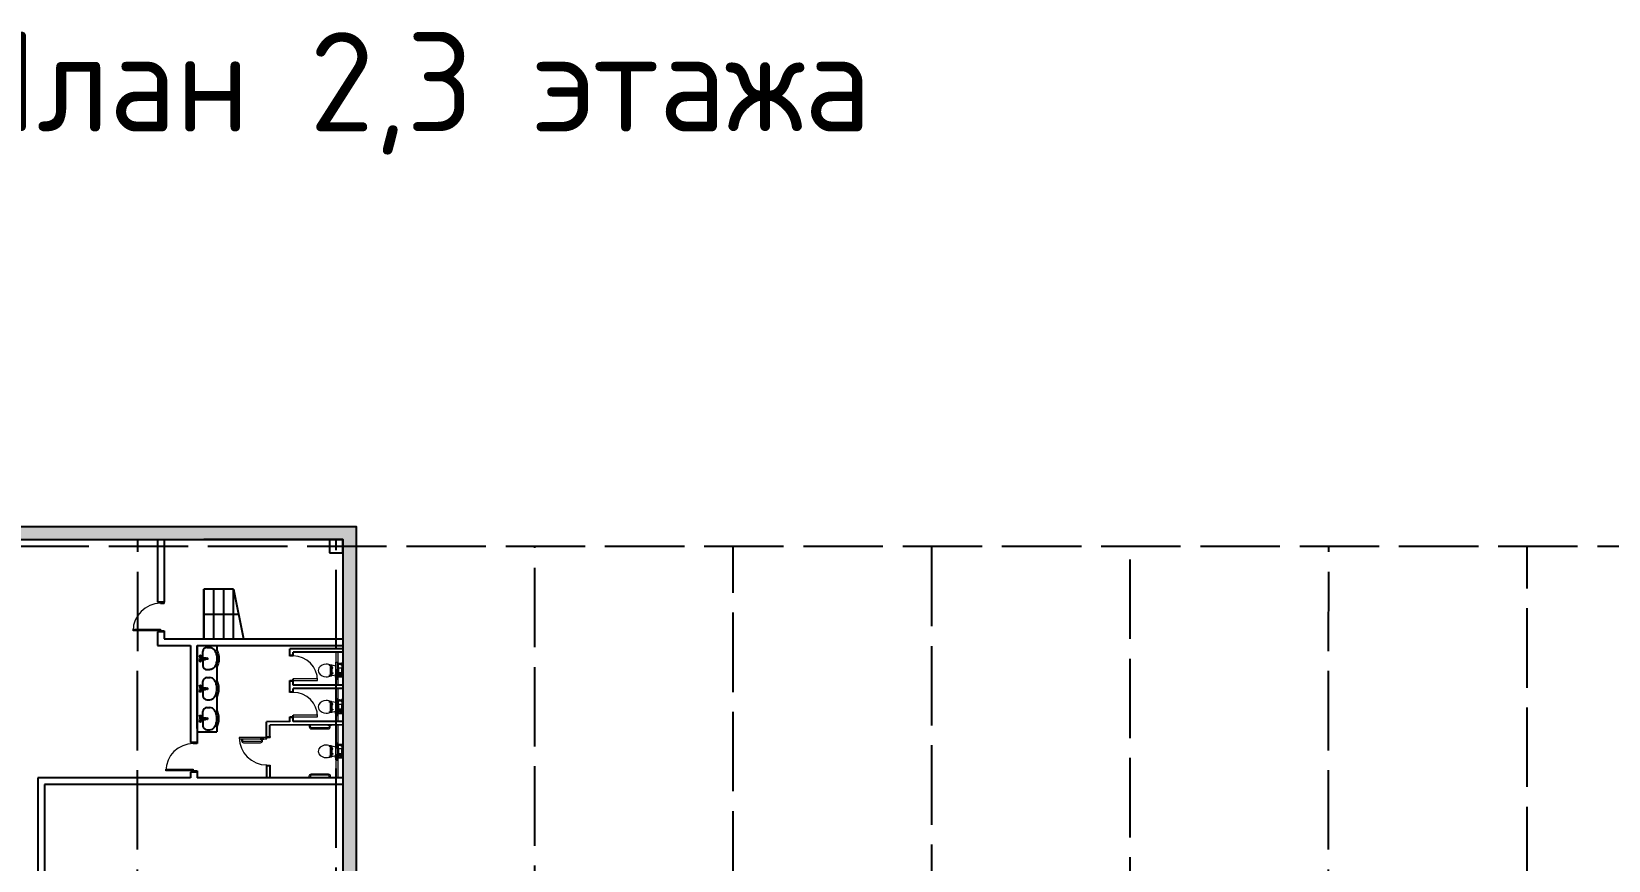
# Model space of a CAD drawing. Header units: millimetres. Extents: x -1544140 to 7445918, y -1294905 to 2019878.
# Drawn here: x 281142 to 328807, y 253640 to 278693 of the extents above; entities that cross this region are included whole.
import ezdxf

# ---------------------------------------------------------------- set-up
doc = ezdxf.new("R2010")
doc.units = ezdxf.units.MM
doc.header["$MEASUREMENT"] = 0
doc.linetypes.add('ACAD_ISO02W100', pattern=[15, 12, -3])
doc.layers.add('JA_Building Outline', color=7, linetype='Continuous', lineweight=5)
doc.layers.add('SANTEH', color=7, linetype='Continuous')
doc.styles.add('gost', font='GOST Common.ttf')

msp = doc.modelspace()

# ---------------------------------------------------------------- hatches: boundary and pattern name
at = {"true_color": 0x636466}
h = msp.add_hatch(color=251, dxfattribs=at)
h.dxf.hatch_style = 1
h.paths.add_polyline_path([(269150.8, 239137.8), (268750.8, 239137.8), (268750.8, 227137.8), (269150.8, 227137.8)])
h.paths.add_polyline_path([(269150.8, 227137.8), (268750.8, 227137.8), (268750.8, 205537.8), (269350.8, 205537.8), (269350.8, 205937.8), (269150.8, 205937.8)])
h.paths.add_polyline_path([(269150.8, 251137.8), (268750.8, 251137.8), (268750.8, 239137.8), (269150.8, 239137.8)])
h.paths.add_polyline_path([(269150.8, 263137.8), (268750.8, 263137.8), (268750.8, 251137.8), (269150.8, 251137.8)])
h.paths.add_polyline_path([(290950.8, 263737.8), (268750.8, 263737.8), (268750.8, 263137.8), (269150.8, 263137.8), (269150.8, 263337.8), (290550.8, 263337.8), (290550.8, 263137.8), (290950.8, 263137.8)])
h.paths.add_polyline_path([(290950.8, 263137.8), (290550.8, 263137.8), (290550.8, 251137.8), (290950.8, 251137.8)])
h.paths.add_polyline_path([(290950.8, 251137.8), (290550.8, 251137.8), (290550.8, 227337.8), (296350.8, 227337.8), (296350.8, 227737.8), (290950.8, 227737.8)])
h.paths.add_polyline_path([(302350.8, 227737.8), (296350.8, 227737.8), (296350.8, 227337.8), (302350.8, 227337.8)])
h.paths.add_polyline_path([(308350.8, 227737.8), (302350.8, 227737.8), (302350.8, 227337.8), (308350.8, 227337.8)])
h.paths.add_polyline_path([(314350.8, 227737.8), (308350.8, 227737.8), (308350.8, 227337.8), (314350.8, 227337.8)])
h.paths.add_polyline_path([(338350.8, 205937.8), (332350.8, 205937.8), (332350.8, 205537.8), (338350.8, 205537.8)])
h.paths.add_polyline_path([(332350.8, 205937.8), (269150.8, 205937.8), (269150.8, 206137.8), (268750.8, 206137.8), (268750.8, 205537.8), (332350.8, 205537.8)])
h.paths.add_polyline_path([(269350.8, 205937.8), (269150.8, 205937.8), (269150.8, 206137.8), (268750.8, 206137.8), (268750.8, 205537.8), (269350.8, 205537.8)], flags=16)
h.paths.add_polyline_path([(290150.8, 194137.8), (289750.8, 194137.8), (289750.8, 188137.8), (290150.8, 188137.8)], flags=17)
h.paths.add_polyline_path([(296350.8, 194737.8), (290350.8, 194737.8), (290350.8, 194337.8), (296350.8, 194337.8)], flags=17)
h.paths.add_polyline_path([(290350.8, 194737.8), (289750.8, 194737.8), (289750.8, 194137.8), (290150.8, 194137.8), (290150.8, 194337.8), (290350.8, 194337.8)], flags=16)
h.paths.add_polyline_path([(302350.8, 194737.8), (296350.8, 194737.8), (296350.8, 194337.8), (302350.8, 194337.8)])
h.paths.add_polyline_path([(308350.8, 194737.8), (302350.8, 194737.8), (302350.8, 194337.8), (308350.8, 194337.8)])
h.paths.add_polyline_path([(314350.8, 194737.8), (308350.8, 194737.8), (308350.8, 194337.8), (314350.8, 194337.8)])
h.paths.add_polyline_path([(320350.8, 194737.8), (314350.8, 194737.8), (314350.8, 194337.8), (320350.8, 194337.8)])
h.paths.add_polyline_path([(320950.8, 194137.8), (320550.8, 194137.8), (320550.8, 188137.8), (320950.8, 188137.8)])
h.paths.add_polyline_path([(320950.8, 194737.8), (320350.8, 194737.8), (320350.8, 194337.8), (320550.8, 194337.8), (320550.8, 194137.8), (320950.8, 194137.8)])
h.paths.add_polyline_path([(320950.8, 188137.8), (320550.8, 188137.8), (320550.8, 182137.8), (320950.8, 182137.8)])
h.paths.add_polyline_path([(320950.8, 182137.8), (320550.8, 182137.8), (320550.8, 172937.8), (320350.8, 172937.8), (320350.8, 172537.8), (320950.8, 172537.8)])
h.paths.add_polyline_path([(320350.8, 172937.8), (314350.8, 172937.8), (314350.8, 172537.8), (320350.8, 172537.8)])
h.paths.add_polyline_path([(314350.8, 172937.8), (308350.8, 172937.8), (308350.8, 172537.8), (314350.8, 172537.8)])
h.paths.add_polyline_path([(308350.8, 172937.8), (308150.8, 172937.8), (308150.8, 173137.8), (307750.8, 173137.8), (307750.8, 172537.8), (308350.8, 172537.8)])
h.paths.add_polyline_path([(308150.8, 179137.8), (307750.8, 179137.8), (307750.8, 173137.8), (308150.8, 173137.8)])
h.paths.add_polyline_path([(308150.8, 181937.8), (302350.8, 181937.8), (302350.8, 181537.8), (307750.8, 181537.8), (307750.8, 179137.8), (308150.8, 179137.8)])
h.paths.add_polyline_path([(302350.8, 181937.8), (296350.8, 181937.8), (296350.8, 181537.8), (302350.8, 181537.8)])
h.paths.add_polyline_path([(296350.8, 181937.8), (290150.8, 181937.8), (290150.8, 182137.8), (289750.8, 182137.8), (289750.8, 181537.8), (296350.8, 181537.8)])
h.paths.add_polyline_path([(290150.8, 194337.8), (296350.8, 194337.8), (296350.8, 194737.8), (289750.8, 194737.8), (289750.8, 182137.8), (290150.8, 182137.8)])
h.paths.add_polyline_path([(338950.8, 205937.8), (338350.8, 205937.8), (338350.8, 205537.8), (338950.8, 205537.8)])
h.paths.add_polyline_path([(338350.8, 227337.8), (338350.8, 227737.8), (314350.8, 227737.8), (314350.8, 227337.8)])

# ---------------------------------------------------------------- linework, layer by layer
at = {"color": 9, "linetype": 'ACAD_ISO02W100', "ltscale": 200, "true_color": 0xc4c4c5}
for p, q in [((253474.8, 263137.8), (375575.3, 263137.8)), ((284321.3, 154967.2), (284350.8, 263337.8)), ((290350.8, 155023), (290350.8, 263337.8)), ((296350.8, 155085.3), (296350.8, 263137.8)), ((302350.8, 189731.3), (302350.8, 263137.8)), ((308350.8, 185721.7), (308350.8, 263137.8)), ((314350.8, 188337.8), (314350.8, 263137.8)), ((320299.2, 154967.2), (320350.8, 263137.8)), ((326309.8, 156861.8), (326350.8, 263137.8))]:
    msp.add_line(p, q, dxfattribs=at)
for p, q in [((284950.8, 263337.8), (284951.5, 261447.4)), ((285150.8, 263337.8), (285150.8, 261447.2)), ((290550.8, 263337.8), (286350.8, 263337.8)), ((286350.8, 260337.8), (286350.8, 261837.8)), ((286350.8, 261837.8), (286350.8, 260337.8)), ((287250.8, 261837.8), (286350.8, 261837.8)), ((286650.8, 260337.8), (286650.8, 261837.8)), ((286950.8, 260337.8), (286950.8, 261837.8)), ((287250.8, 260337.8), (287250.8, 261837.8)), ((287250.8, 261837.8), (287550.8, 260337.8)), ((286350.8, 261087.8), (287400.8, 261087.8)), ((284950.8, 260547.2), (284950.8, 260137.8)), ((285150.8, 260583.2), (285150.8, 260337.8)), ((285150.8, 260337.8), (286166.8, 260337.8)), ((286166.8, 260337.8), (290550.8, 260337.8)), ((284950.8, 260137.8), (285944.3, 260137.8)), ((285944.3, 260137.8), (285944.3, 257209.6)), ((286144.3, 260137.8), (286144.3, 257173.6)), ((286166.8, 260137.8), (290550.8, 260137.8)), ((281332.9, 256137.8), (281332.9, 217926.5)), ((285944.3, 256137.8), (281332.9, 256137.8)), ((285944.3, 256309.3), (285944.3, 256137.8)), ((290550.8, 256137.8), (286144.3, 256137.8)), ((290550.8, 256137.8), (286144.3, 256137.8)), ((281532.9, 255937.8), (281532.9, 218126.5)), ((290550.8, 255937.8), (281532.9, 255937.8))]:
    msp.add_line(p, q)
at = {"color": 7}
for p, q in [((285150.8, 261447.5), (284951.5, 261447.4)), ((285150.8, 261411.5), (285150.8, 261447.2)), ((285150.8, 260547.2), (284950.8, 260547.2)), ((285150.8, 260547.2), (285150.8, 260583.2)), ((286144.3, 257209.6), (285944.3, 257209.6)), ((286144.3, 257173.6), (286144.3, 257209.3)), ((286144.3, 256309.3), (285944.3, 256309.3)), ((286144.3, 256309.3), (286144.3, 256345.3)), ((286144.3, 256345.3), (286144.3, 256137.8))]:
    msp.add_line(p, q, dxfattribs=at)
at = {"color": 152, "true_color": 0x2776bb}
for p, q in [((290547.9, 260037.8), (288947.8, 260033.9)), ((288948.3, 259819.4), (288947.8, 260033.9)), ((290550.5, 259937.9), (289048, 259934.1)), ((289048.3, 259819.4), (289048, 259934.1)), ((290550.8, 260137.8), (290550.8, 256137.8)), ((288948.3, 258719.4), (288947.8, 258933.9)), ((288950.5, 258935.1), (288950.2, 259083.4)), ((290550.5, 258837.9), (289048, 258834.1)), ((289048.3, 258719.4), (289048, 258834.1)), ((289050.4, 258935.3), (289050.1, 259127.1)), ((290550.6, 258937.8), (289050.4, 258935.4)), ((288950.5, 257835.1), (288950.2, 257983.4)), ((289050.4, 257835.3), (289050, 258027.1)), ((286144.3, 257530), (286744.3, 257530)), ((288950.5, 257835.2), (288247.9, 257834.1)), ((288248.7, 257316), (288247.9, 257833.9)), ((290550.8, 257737.8), (288348, 257734)), ((288348.7, 257359.7), (288348, 257734)), ((290550.6, 257837.8), (289050.4, 257835.4)), ((290550.8, 257140.8), (290550.8, 256734.8)), ((288250.6, 256137.8), (288250, 256527.1)), ((288350.8, 256137.8), (288350.1, 256523.7)), ((290550.8, 256137.8), (288250.8, 256137.8)), ((290550.8, 256137.8), (288350.8, 256137.8))]:
    msp.add_line(p, q, dxfattribs=at)
for points in [[(268750.8, 263737.8), (290950.8, 263737.8), (290950.8, 227737.8), (343350.8, 227737.8), (343350.8, 205537.8), (268750.8, 205537.8)], [(290150.8, 262937.8), (290550.8, 262937.8), (290550.8, 263337.8), (290150.8, 263337.8)]]:
    msp.add_lwpolyline(points, close=True)
msp.add_lwpolyline([(269150.8, 263337.8), (290550.8, 263337.8), (290550.8, 227337.8), (342950.8, 227337.8), (342950.8, 205937.8), (269150.8, 205937.8), (269150.8, 263337.8)])
at = {"layer": 'JA_Building Outline', "color": 7, "lineweight": 0}
for p, q in [((285150.8, 261447.5), (285038.2, 261447.5)), ((285038.2, 261447.5), (285038.2, 261411.5)), ((285038.2, 261411.5), (285150.8, 261411.5)), ((285150.8, 261411.5), (285150.8, 261447.5)), ((285150.8, 260583.2), (285038.2, 260583.2)), ((285038.2, 260583.2), (285038.2, 260547.2)), ((285038.2, 260547.2), (285150.8, 260547.2)), ((285150.8, 260547.2), (285150.8, 260583.2)), ((286144.3, 257209.6), (286031.8, 257209.6)), ((286031.8, 257209.6), (286031.8, 257173.6)), ((286031.8, 257173.6), (286144.3, 257173.6)), ((286144.3, 257173.6), (286144.3, 257209.6)), ((286144.3, 256345.3), (286031.8, 256345.3)), ((286031.8, 256345.3), (286031.8, 256309.3)), ((286031.8, 256309.3), (286144.3, 256309.3)), ((286144.3, 256309.3), (286144.3, 256345.3))]:
    msp.add_line(p, q, dxfattribs=at)
at = {"layer": 'JA_Building Outline', "color": 7, "lineweight": 5}
for p, q in [((285038.2, 261411.5), (285150.8, 261411.5)), ((285038.2, 260583.2), (285150.8, 260583.2)), ((286031.8, 257173.6), (286144.3, 257173.6)), ((286031.8, 256345.3), (286144.3, 256345.3))]:
    msp.add_line(p, q, dxfattribs=at)
at = {"layer": 'JA_Building Outline', "color": 152, "lineweight": 0, "true_color": 0x2776bb}
for p, q in [((288950.2, 259819.4), (288950.2, 259851.4)), ((288950.2, 259851.4), (289050.2, 259851.4)), ((289050.2, 259819.4), (288950.2, 259819.4)), ((289050.2, 259851.4), (289050.2, 259819.4)), ((288950.2, 259051.4), (288950.2, 259083.4)), ((288950.2, 259083.4), (289050.2, 259083.4)), ((289050.2, 259051.4), (288950.2, 259051.4)), ((289050.2, 259083.4), (289050.2, 259051.4)), ((288950.2, 258719.4), (288950.2, 258751.4)), ((288950.2, 258751.4), (289050.2, 258751.4)), ((289050.2, 258719.4), (288950.2, 258719.4)), ((289050.2, 258751.4), (289050.2, 258719.4)), ((288950.2, 257951.4), (288950.2, 257983.4)), ((288950.2, 257983.4), (289050.2, 257983.4)), ((289050.2, 257951.4), (288950.2, 257951.4)), ((289050.2, 257983.4), (289050.2, 257951.4)), ((288250.2, 257359.7), (288250.2, 257391.7)), ((288250.2, 257391.7), (288350.2, 257391.7)), ((288350.2, 257391.7), (288350.2, 257359.7)), ((288350.2, 257359.7), (288250.2, 257359.7)), ((288250.2, 256491.7), (288250.2, 256523.7)), ((288250.2, 256523.7), (288350.2, 256523.7)), ((288350.2, 256491.7), (288250.2, 256491.7)), ((288350.2, 256523.7), (288350.2, 256491.7))]:
    msp.add_line(p, q, dxfattribs=at)
at = {"layer": 'JA_Building Outline', "color": 152, "lineweight": 5, "true_color": 0x2776bb}
for p, q in [((289050.2, 259819.4), (288950.2, 259819.4)), ((289050.2, 259083.4), (288950.2, 259083.4)), ((289050.2, 258719.4), (288950.2, 258719.4)), ((289050.2, 257983.4), (288950.2, 257983.4)), ((288250.2, 257359.7), (288350.2, 257359.7)), ((288250.2, 256523.7), (288350.2, 256523.7))]:
    msp.add_line(p, q, dxfattribs=at)
at = {"layer": 'JA_Building Outline', "color": 152, "lineweight": 20, "true_color": 0x2776bb}
for p, q in [((290340, 259937.4), (290340.5, 258937.6, 0)), ((290400, 259937.5), (290400.5, 258937.6)), ((290123.1, 259539.1, 0), (290156, 259531.8, 0)), ((290201, 259547.4, 0), (290127.8, 259563.6, 0)), ((290200.6, 259527.4, 0), (290200.6, 259237.8, 0)), ((290210.6, 259469.6, 0), (290210.6, 259295.6, 0)), ((290214.6, 259470.6, 0), (290214.6, 259454.6, 0)), ((290220.6, 259470.6, 0), (290214.6, 259470.6, 0)), ((290214.6, 259454.6, 0), (290220.6, 259454.6, 0)), ((290214.6, 259310.6, 0), (290220.6, 259310.6, 0)), ((290214.6, 259294.6, 0), (290214.6, 259310.6, 0)), ((290340.5, 259510.5, 0), (290215.4, 259538.2, 0)), ((290220.6, 259523, 0), (290220.6, 259479.6, 0)), ((290220.6, 259479.6, 0), (290220.6, 259285.6, 0)), ((290245.6, 259472.6, 0), (290220.6, 259477.1, 0)), ((290220.6, 259448.2, 0), (290245.6, 259452.6, 0)), ((290220.6, 259317.1, 0), (290245.6, 259312.6, 0)), ((290245.6, 259452.6, 0), (290245.6, 259472.6, 0)), ((290245.6, 259312.6, 0), (290245.6, 259292.6, 0)), ((290340.5, 259629.4, 0), (290345.4, 259635.3, 0)), ((290340.5, 259128, 0), (290340.5, 259629.4, 0)), ((290340.5, 259533, 0), (290340.5, 259232.3, 0)), ((290340.5, 259510.5, 0), (290340.5, 259254.8, 0)), ((290345.4, 259635.3, 0), (290349.3, 259638, 0)), ((290349.3, 259638, 0), (290352.3, 259638.5, 0)), ((290352.3, 259638.5, 0), (290354.7, 259637.6, 0)), ((290354.7, 259637.6, 0), (290356.7, 259636.2, 0)), ((290356.7, 259636.2, 0), (290358.4, 259635.2, 0)), ((290358.4, 259635.2, 0), (290360, 259635.2, 0)), ((290360, 259635.2, 0), (290361.5, 259635.7, 0)), ((290361.5, 259635.7, 0), (290395.2, 259636.1)), ((290395.2, 259636.1), (290396.8, 259635.8)), ((290396.8, 259635.8), (290398.6, 259633.9)), ((290398.6, 259633.9), (290400.5, 259629.9)), ((290400.5, 259116.9), (290400.5, 259629.9)), ((290442.1, 259588.8), (290448.6, 259588.8)), ((290444.1, 259593.8), (290446.1, 259593.8)), ((290444.6, 259601.3), (290446.1, 259601.3)), ((290450.6, 259601.8), (290446.6, 259601.8)), ((290450.6, 259596.8), (290446.6, 259596.8)), ((290455.1, 259588.8), (290448.6, 259588.8)), ((290452.6, 259601.3), (290451.1, 259601.3)), ((290453.1, 259593.8), (290451.1, 259593.8)), ((290507, 259588.8), (290513.5, 259588.8)), ((290509, 259593.8), (290511, 259593.8)), ((290509.5, 259601.3), (290511, 259601.3)), ((290515.5, 259601.8), (290511.5, 259601.8)), ((290515.5, 259596.8), (290511.5, 259596.8)), ((290520, 259588.8), (290513.5, 259588.8)), ((290517.5, 259601.3), (290516, 259601.3)), ((290518, 259593.8), (290516, 259593.8)), ((290156, 259233.5, 0), (290123.1, 259226.2, 0)), ((290127.8, 259201.7, 0), (290201, 259217.9, 0)), ((290220.6, 259294.6, 0), (290214.6, 259294.6, 0)), ((290215.4, 259227.1, 0), (290340.5, 259254.8, 0)), ((290245.6, 259292.6, 0), (290220.6, 259288.2, 0)), ((290220.6, 259285.6, 0), (290220.6, 259242.3, 0)), ((290327.6, 259182.8, 0), (290327.6, 259241.8, 0)), ((290330.6, 259244.8, 0), (290337.5, 259244.8, 0)), ((290330.6, 259179.8, 0), (290337.5, 259179.8, 0)), ((290337.5, 259170.3, 0), (290337.5, 259254.3, 0)), ((290340, 258837.4), (290340.5, 257837.7, 0)), ((290340.5, 259128, 0), (290345.8, 259123.1, 0)), ((290345.8, 259123.1, 0), (290350.8, 259120.9, 0)), ((290350.8, 259120.9, 0), (290355.5, 259120.4, 0)), ((290355.5, 259120.4, 0), (290360, 259120.3, 0)), ((290360, 259120.3, 0), (290382.6, 259119.5)), ((290382.6, 259119.5), (290400.5, 259116.9)), ((290400, 258837.5), (290400.5, 257837.7)), ((290123.1, 258439.1, 0), (290155.9, 258431.8, 0)), ((290200.9, 258447.4, 0), (290127.8, 258463.6, 0)), ((290200.5, 258427.5, 0), (290200.5, 258137.9, 0)), ((290210.5, 258369.7, 0), (290210.5, 258195.7, 0)), ((290214.5, 258370.7, 0), (290214.5, 258354.7, 0)), ((290220.5, 258370.7, 0), (290214.5, 258370.7, 0)), ((290214.5, 258354.7, 0), (290220.5, 258354.7, 0)), ((290340.5, 258410.5, 0), (290215.4, 258438.2, 0)), ((290220.5, 258423, 0), (290220.5, 258379.7, 0)), ((290220.5, 258379.7, 0), (290220.5, 258185.7, 0)), ((290245.5, 258372.7, 0), (290220.5, 258377.1, 0)), ((290220.5, 258348.2, 0), (290245.5, 258352.7, 0)), ((290245.5, 258352.7, 0), (290245.5, 258372.7, 0)), ((290340.5, 258529.4, 0), (290345.4, 258535.3, 0)), ((290340.5, 258028, 0), (290340.5, 258529.4, 0)), ((290340.5, 258433, 0), (290340.5, 258132.4, 0)), ((290340.5, 258410.5, 0), (290340.5, 258154.8, 0)), ((290345.4, 258535.3, 0), (290349.3, 258538, 0)), ((290349.3, 258538, 0), (290352.3, 258538.5, 0)), ((290352.3, 258538.5, 0), (290354.7, 258537.6, 0)), ((290354.7, 258537.6, 0), (290356.6, 258536.2, 0)), ((290356.6, 258536.2, 0), (290358.3, 258535.2, 0)), ((290358.3, 258535.2, 0), (290359.9, 258535.2, 0)), ((290359.9, 258535.2, 0), (290361.5, 258535.7, 0)), ((290361.5, 258535.7, 0), (290395.1, 258536.1)), ((290395.1, 258536.1), (290396.8, 258535.8)), ((290396.8, 258535.8), (290398.6, 258533.9)), ((290398.6, 258533.9), (290400.5, 258529.9)), ((290400.5, 258016.9), (290400.5, 258529.9)), ((290442.1, 258488.8), (290448.6, 258488.8)), ((290444.1, 258493.8), (290446.1, 258493.8)), ((290444.6, 258501.3), (290446.1, 258501.3)), ((290450.6, 258501.8), (290446.6, 258501.8)), ((290450.6, 258496.8), (290446.6, 258496.8)), ((290455.1, 258488.8), (290448.6, 258488.8)), ((290452.6, 258501.3), (290451.1, 258501.3)), ((290453.1, 258493.8), (290451.1, 258493.8)), ((290507, 258488.8), (290513.5, 258488.8)), ((290509, 258493.8), (290511, 258493.8)), ((290509.5, 258501.3), (290511, 258501.3)), ((290515.5, 258501.8), (290511.5, 258501.8)), ((290515.5, 258496.8), (290511.5, 258496.8)), ((290520, 258488.8), (290513.5, 258488.8)), ((290517.5, 258501.3), (290516, 258501.3)), ((290518, 258493.8), (290516, 258493.8)), ((290155.9, 258133.5, 0), (290123.1, 258126.2, 0)), ((290127.8, 258101.7, 0), (290200.9, 258117.9, 0)), ((290214.5, 258210.7, 0), (290220.5, 258210.7, 0)), ((290214.5, 258194.7, 0), (290214.5, 258210.7, 0)), ((290220.5, 258194.7, 0), (290214.5, 258194.7, 0)), ((290215.4, 258127.1, 0), (290340.5, 258154.8, 0)), ((290220.5, 258217.1, 0), (290245.5, 258212.7, 0)), ((290245.5, 258192.7, 0), (290220.5, 258188.2, 0)), ((290220.5, 258185.7, 0), (290220.5, 258142.3, 0)), ((290245.5, 258212.7, 0), (290245.5, 258192.7, 0)), ((290327.5, 258082.8, 0), (290327.5, 258141.8, 0)), ((290330.5, 258144.8, 0), (290337.5, 258144.8, 0)), ((290330.5, 258079.8, 0), (290337.5, 258079.8, 0)), ((290337.5, 258070.3, 0), (290337.5, 258154.3, 0)), ((290340.5, 258028, 0), (290345.8, 258023.1, 0)), ((290345.8, 258023.1, 0), (290350.8, 258021, 0)), ((290350.8, 258021, 0), (290355.5, 258020.4, 0)), ((290355.5, 258020.4, 0), (290360, 258020.3, 0)), ((290360, 258020.3, 0), (290382.6, 258019.5)), ((290382.6, 258019.5), (290400.5, 258016.9)), ((290337.8, 257737.3), (290337.8, 256137.8)), ((290400.3, 257737.4), (290400.8, 256137.8)), ((290123.3, 257094.6, 0), (290156.2, 257087.3, 0)), ((290201.2, 257102.9, 0), (290128, 257119.1, 0)), ((290200.8, 257082.9, 0), (290200.8, 256793.3, 0)), ((290210.8, 257025.1, 0), (290210.8, 256851.1, 0)), ((290214.8, 257026.1, 0), (290214.8, 257010.1, 0)), ((290220.8, 257026.1, 0), (290214.8, 257026.1, 0)), ((290214.8, 257010.1, 0), (290220.8, 257010.1, 0)), ((290340.8, 257065.9, 0), (290215.6, 257093.7, 0)), ((290220.8, 257078.5, 0), (290220.8, 257035.1, 0)), ((290220.8, 257035.1, 0), (290220.8, 256841.1, 0)), ((290245.8, 257028.1, 0), (290220.8, 257032.5, 0)), ((290220.8, 257003.7, 0), (290245.8, 257008.1, 0)), ((290245.8, 257008.1, 0), (290245.8, 257028.1, 0)), ((290340.8, 257184.8, 0), (290345.6, 257190.8, 0)), ((290340.8, 256683.4, 0), (290340.8, 257184.8, 0)), ((290340.8, 257088.4, 0), (290340.8, 256787.8, 0)), ((290340.8, 257065.9, 0), (290340.8, 256810.3, 0)), ((290345.6, 257190.8, 0), (290349.5, 257193.5, 0)), ((290349.5, 257193.5, 0), (290352.5, 257194, 0)), ((290352.5, 257194, 0), (290354.9, 257193.1, 0)), ((290354.9, 257193.1, 0), (290356.9, 257191.7, 0)), ((290356.9, 257191.7, 0), (290358.6, 257190.6, 0)), ((290358.6, 257190.6, 0), (290360.2, 257190.6, 0)), ((290360.2, 257190.6, 0), (290361.8, 257191.2, 0)), ((290361.8, 257191.2, 0), (290395.4, 257191.6)), ((290395.4, 257191.6), (290397, 257191.2)), ((290397, 257191.2), (290398.8, 257189.4)), ((290398.8, 257189.4), (290400.8, 257185.3)), ((290400.8, 256672.4), (290400.8, 257185.3)), ((290442.3, 257144.3), (290448.8, 257144.3)), ((290444.3, 257149.3), (290446.3, 257149.3)), ((290444.8, 257156.8), (290446.3, 257156.8)), ((290450.8, 257157.3), (290446.8, 257157.3)), ((290450.8, 257152.3), (290446.8, 257152.3)), ((290455.3, 257144.3), (290448.8, 257144.3)), ((290452.8, 257156.8), (290451.3, 257156.8)), ((290453.3, 257149.3), (290451.3, 257149.3)), ((290507.3, 257144.3), (290513.8, 257144.3)), ((290509.3, 257149.3), (290511.3, 257149.3)), ((290520.3, 257144.3), (290513.8, 257144.3)), ((290518.3, 257149.3), (290516.3, 257149.3)), ((290156.2, 256789, 0), (290123.3, 256781.7, 0)), ((290128, 256757.1, 0), (290201.2, 256773.4, 0)), ((290214.8, 256866.1, 0), (290220.8, 256866.1, 0)), ((290214.8, 256850.1, 0), (290214.8, 256866.1, 0)), ((290220.8, 256850.1, 0), (290214.8, 256850.1, 0)), ((290215.6, 256782.6, 0), (290340.8, 256810.3, 0)), ((290220.8, 256872.5, 0), (290245.8, 256868.1, 0)), ((290245.8, 256848.1, 0), (290220.8, 256843.7, 0)), ((290220.8, 256841.1, 0), (290220.8, 256797.8, 0)), ((290245.8, 256868.1, 0), (290245.8, 256848.1, 0)), ((290327.8, 256738.3, 0), (290327.8, 256797.3, 0)), ((290330.8, 256800.3, 0), (290337.8, 256800.3, 0)), ((290330.8, 256735.3, 0), (290337.8, 256735.3, 0)), ((290337.8, 256725.8, 0), (290337.8, 256809.8, 0)), ((290340.8, 256683.4, 0), (290346, 256678.6, 0)), ((290346, 256678.6, 0), (290351, 256676.4, 0)), ((290351, 256676.4, 0), (290355.7, 256675.9, 0)), ((290355.7, 256675.9, 0), (290360.2, 256675.8, 0)), ((290360.2, 256675.8, 0), (290382.8, 256675)), ((290382.8, 256675), (290400.8, 256672.4))]:
    msp.add_line(p, q, dxfattribs=at)
at = {"layer": 'JA_Building Outline', "color": 152, "linetype": 'Continuous', "lineweight": 20, "true_color": 0x2776bb}
for p, q in [((290400.5, 259422.8), (290400.5, 259585.3)), ((290400.5, 259422.8), (290400.5, 259179.3)), ((290547.5, 259588.3), (290403.5, 259588.3)), ((290423.2, 259518.8), (290423.2, 259565.6)), ((290423.2, 259341.8), (290423.2, 259518.8)), ((290423.2, 259322.8), (290423.2, 259341.8)), ((290423.2, 259269.8), (290423.2, 259322.8)), ((290426.2, 259568.6), (290524.9, 259568.6)), ((290431.2, 259323), (290431.2, 259461.7)), ((290434.2, 259464.7), (290516.9, 259464.7)), ((290434.2, 259320), (290516.9, 259320)), ((290495.5, 259296.8), (290455.5, 259296.8)), ((290519.9, 259323), (290519.9, 259461.7)), ((290527.9, 259518.8), (290527.9, 259565.6)), ((290527.9, 259441.8), (290527.9, 259518.8)), ((290527.9, 259422.8), (290527.9, 259441.8)), ((290527.9, 259269.8), (290527.9, 259422.8)), ((290550.5, 259585.3), (290550.5, 259341.8)), ((290550.5, 259341.8), (290550.5, 259179.3)), ((290350.5, 259274.4, 0), (290340.5, 259274.8, 0)), ((290350.5, 259150.1, 0), (290340.5, 259149.8, 0)), ((290350.5, 259212.3, 0), (290350.5, 259274.4, 0)), ((290350.5, 259240.8, 0), (290353, 259240.8, 0)), ((290350.5, 259150.1, 0), (290350.5, 259212.3, 0)), ((290350.5, 259183.8, 0), (290353, 259183.8, 0)), ((290355, 259238.8, 0), (290355, 259225.3, 0)), ((290355, 259212.3, 0), (290355, 259227.2, 0)), ((290355, 259212.3, 0), (290355, 259197.3, 0)), ((290355, 259185.8, 0), (290355, 259199.3, 0)), ((290380.2, 259234.7, 0), (290355.5, 259234.7, 0)), ((290355.5, 259234.7, 0), (290355.5, 259212.3, 0)), ((290355.5, 259212.3, 0), (290355.5, 259189.9, 0)), ((290380.2, 259189.9, 0), (290355.5, 259189.9, 0)), ((290380.2, 259234.7, 0), (290380.2, 259212.3, 0)), ((290381.2, 259214.6, 0), (290380.2, 259214.6, 0)), ((290380.2, 259189.9, 0), (290380.2, 259212.3, 0)), ((290381.2, 259209.9, 0), (290380.2, 259209.9, 0)), ((290382.1, 259214.2, 0), (290381.2, 259214.6, 0)), ((290382.1, 259210.3, 0), (290381.2, 259209.9, 0)), ((290386.6, 259214.2, 0), (290382.1, 259214.2, 0)), ((290382.1, 259214.2, 0), (290382.1, 259214.2, 0)), ((290386.6, 259210.4, 0), (290382.1, 259210.4, 0)), ((290382.1, 259210.4, 0), (290382.1, 259210.3, 0)), ((290388.9, 259213.8, 0), (290386.6, 259214.2, 0)), ((290388.9, 259210.8, 0), (290386.6, 259210.4, 0)), ((290547.5, 259176.3), (290403.5, 259176.3)), ((290423.2, 259199.1), (290423.2, 259269.8)), ((290426.2, 259196.1), (290524.9, 259196.1)), ((290450, 259269.8), (290450, 259291.3)), ((290450, 259229.3), (290450, 259269.8)), ((290495.5, 259223.8), (290455.5, 259223.8)), ((290501.1, 259269.8), (290501.1, 259291.3)), ((290501.1, 259229.3), (290501.1, 259269.8)), ((290527.9, 259199.1), (290527.9, 259269.8)), ((290400.5, 258322.8), (290400.5, 258485.3)), ((290547.5, 258488.3), (290403.5, 258488.3)), ((290423.2, 258418.8), (290423.2, 258465.6)), ((290423.2, 258241.8), (290423.2, 258418.8)), ((290426.2, 258468.6), (290524.9, 258468.6)), ((290431.2, 258223), (290431.2, 258361.7)), ((290434.2, 258364.7), (290516.9, 258364.7)), ((290519.9, 258223), (290519.9, 258361.7)), ((290527.9, 258418.8), (290527.9, 258465.6)), ((290527.9, 258341.8), (290527.9, 258418.8)), ((290550.5, 258485.3), (290550.5, 258241.8)), ((290350.5, 258174.4, 0), (290340.5, 258174.8, 0)), ((290350.5, 258050.1, 0), (290340.5, 258049.8, 0)), ((290350.5, 258112.3, 0), (290350.5, 258174.4, 0)), ((290350.5, 258140.8, 0), (290353, 258140.8, 0)), ((290350.5, 258050.1, 0), (290350.5, 258112.3, 0)), ((290350.5, 258083.8, 0), (290353, 258083.8, 0)), ((290355, 258138.8, 0), (290355, 258125.3, 0)), ((290355, 258112.3, 0), (290355, 258127.2, 0)), ((290355, 258112.3, 0), (290355, 258097.3, 0)), ((290355, 258085.8, 0), (290355, 258099.3, 0)), ((290380.2, 258134.7, 0), (290355.5, 258134.7, 0)), ((290355.5, 258134.7, 0), (290355.5, 258112.3, 0)), ((290355.5, 258112.3, 0), (290355.5, 258089.9, 0)), ((290380.2, 258089.9, 0), (290355.5, 258089.9, 0)), ((290380.2, 258134.7, 0), (290380.2, 258112.3, 0)), ((290381.2, 258114.6, 0), (290380.2, 258114.6, 0)), ((290380.2, 258089.9, 0), (290380.2, 258112.3, 0)), ((290381.2, 258109.9, 0), (290380.2, 258109.9, 0)), ((290382.1, 258114.2, 0), (290381.2, 258114.6, 0)), ((290382.1, 258110.4, 0), (290381.2, 258109.9, 0)), ((290386.6, 258114.2, 0), (290382.1, 258114.2, 0)), ((290382.1, 258114.2, 0), (290382.1, 258114.2, 0)), ((290386.6, 258110.4, 0), (290382.1, 258110.4, 0)), ((290382.1, 258110.4, 0), (290382.1, 258110.4, 0)), ((290388.9, 258113.8, 0), (290386.6, 258114.2, 0)), ((290388.9, 258110.8, 0), (290386.6, 258110.4, 0)), ((290400.5, 258322.8), (290400.5, 258079.3)), ((290547.5, 258076.3), (290403.5, 258076.3)), ((290423.2, 258222.8), (290423.2, 258241.8)), ((290423.2, 258169.8), (290423.2, 258222.8)), ((290423.2, 258099.1), (290423.2, 258169.8)), ((290426.2, 258096.1), (290524.9, 258096.1)), ((290434.2, 258220), (290516.9, 258220)), ((290450, 258169.8), (290450, 258191.3)), ((290450, 258129.3), (290450, 258169.8)), ((290495.5, 258196.8), (290455.5, 258196.8)), ((290495.5, 258123.8), (290455.5, 258123.8)), ((290501, 258169.8), (290501, 258191.3)), ((290501, 258129.3), (290501, 258169.8)), ((290527.9, 258322.8), (290527.9, 258341.8)), ((290527.9, 258169.8), (290527.9, 258322.8)), ((290527.9, 258099.1), (290527.9, 258169.8)), ((290550.5, 258241.8), (290550.5, 258079.3)), ((290400.8, 256978.3), (290400.8, 257140.8)), ((290400.8, 256978.3), (290400.8, 256734.8)), ((290547.8, 257143.8), (290403.8, 257143.8)), ((290423.4, 257074.3), (290423.4, 257121)), ((290423.4, 256897.3), (290423.4, 257074.3)), ((290426.4, 257124), (290525.1, 257124)), ((290431.4, 256878.4), (290431.4, 257017.1)), ((290434.4, 257020.1), (290517.1, 257020.1)), ((290520.1, 256878.4), (290520.1, 257017.1)), ((290528.1, 257074.3), (290528.1, 257121)), ((290528.1, 256997.3), (290528.1, 257074.3)), ((290528.1, 256978.3), (290528.1, 256997.3)), ((290528.1, 256825.3), (290528.1, 256978.3)), ((290550.8, 257140.8), (290550.8, 256897.3)), ((290350.8, 256829.9, 0), (290340.8, 256830.3, 0)), ((290350.8, 256705.6, 0), (290340.8, 256705.3, 0)), ((290350.8, 256767.8, 0), (290350.8, 256829.9, 0)), ((290350.8, 256796.3, 0), (290353.3, 256796.3, 0)), ((290350.8, 256705.6, 0), (290350.8, 256767.8, 0)), ((290350.8, 256739.3, 0), (290353.3, 256739.3, 0)), ((290355.3, 256794.3, 0), (290355.3, 256780.8, 0)), ((290355.3, 256767.8, 0), (290355.3, 256782.7, 0)), ((290355.3, 256767.8, 0), (290355.3, 256752.8, 0)), ((290355.3, 256741.3, 0), (290355.3, 256754.8, 0)), ((290380.4, 256790.2, 0), (290355.8, 256790.2, 0)), ((290355.8, 256790.2, 0), (290355.8, 256767.8, 0)), ((290355.8, 256767.8, 0), (290355.8, 256745.3, 0)), ((290380.4, 256745.3, 0), (290355.8, 256745.3, 0)), ((290380.4, 256790.2, 0), (290380.4, 256767.8, 0)), ((290381.4, 256770.1, 0), (290380.4, 256770.1, 0)), ((290380.4, 256745.3, 0), (290380.4, 256767.8, 0)), ((290381.4, 256765.4, 0), (290380.4, 256765.4, 0)), ((290382.3, 256769.7, 0), (290381.4, 256770.1, 0)), ((290382.3, 256765.8, 0), (290381.4, 256765.4, 0)), ((290382.3, 256769.6, 0), (290382.3, 256769.7, 0)), ((290386.8, 256769.6, 0), (290382.3, 256769.6, 0)), ((290386.8, 256765.9, 0), (290382.3, 256765.9, 0)), ((290382.3, 256765.9, 0), (290382.3, 256765.8, 0)), ((290389.1, 256769.2, 0), (290386.8, 256769.6, 0)), ((290389.1, 256766.3, 0), (290386.8, 256765.9, 0)), ((290547.8, 256731.8), (290403.8, 256731.8)), ((290423.4, 256878.3), (290423.4, 256897.3)), ((290423.4, 256825.3), (290423.4, 256878.3)), ((290423.4, 256754.5), (290423.4, 256825.3)), ((290426.4, 256751.5), (290525.1, 256751.5)), ((290434.4, 256875.4), (290517.1, 256875.4)), ((290450.2, 256825.3), (290450.2, 256846.8)), ((290450.2, 256784.8), (290450.2, 256825.3)), ((290495.8, 256852.3), (290455.8, 256852.3)), ((290495.8, 256779.3), (290455.8, 256779.3)), ((290501.3, 256825.3), (290501.3, 256846.8)), ((290501.3, 256784.8), (290501.3, 256825.3)), ((290528.1, 256754.5), (290528.1, 256825.3)), ((290550.8, 256897.3), (290550.8, 256734.8))]:
    msp.add_line(p, q, dxfattribs=at)
at = {"layer": 'JA_Building Outline', "color": 152, "lineweight": 20, "ltscale": 2, "true_color": 0x2776bb}
for p, q in [((290442.1, 259588.8), (290444.1, 259593.8)), ((290442.1, 259588.8), (290442.1, 259588.3)), ((290444.6, 259601.3), (290444.6, 259593.8)), ((290446.1, 259601.3), (290446.1, 259589.8)), ((290446.1, 259601.3), (290446.1, 259597.3)), ((290451.1, 259601.3), (290451.1, 259589.8)), ((290452.6, 259601.3), (290452.6, 259593.8)), ((290455.1, 259588.8), (290453.1, 259593.8)), ((290455.1, 259588.8), (290455.1, 259588.3)), ((290507, 259588.8), (290509, 259593.8)), ((290507, 259588.8), (290507, 259588.3)), ((290509.5, 259601.3), (290509.5, 259593.8)), ((290511, 259601.3), (290511, 259589.8)), ((290511, 259601.3), (290511, 259597.3)), ((290516, 259601.3), (290516, 259589.8)), ((290517.5, 259601.3), (290517.5, 259593.8)), ((290520, 259588.8), (290518, 259593.8)), ((290520, 259588.8), (290520, 259588.3)), ((290400.5, 259275.3), (290340.5, 259275.3)), ((290400.5, 259149.3), (290340.5, 259149.3)), ((290388.9, 259210.8, 0), (290388.9, 259213.8, 0)), ((290442.1, 258488.8), (290444.1, 258493.8)), ((290442.1, 258488.8), (290442.1, 258488.3)), ((290444.6, 258501.3), (290444.6, 258493.8)), ((290446.1, 258501.3), (290446.1, 258489.8)), ((290446.1, 258501.3), (290446.1, 258497.3)), ((290451.1, 258501.3), (290451.1, 258489.8)), ((290452.6, 258501.3), (290452.6, 258493.8)), ((290455.1, 258488.8), (290453.1, 258493.8)), ((290455.1, 258488.8), (290455.1, 258488.3)), ((290507, 258488.8), (290509, 258493.8)), ((290507, 258488.8), (290507, 258488.3)), ((290509.5, 258501.3), (290509.5, 258493.8)), ((290511, 258501.3), (290511, 258489.8)), ((290511, 258501.3), (290511, 258497.3)), ((290516, 258501.3), (290516, 258489.8)), ((290517.5, 258501.3), (290517.5, 258493.8)), ((290520, 258488.8), (290518, 258493.8)), ((290520, 258488.8), (290520, 258488.3)), ((290400.5, 258175.3), (290340.5, 258175.3)), ((290400.5, 258049.3), (290340.5, 258049.3)), ((290388.9, 258110.8, 0), (290388.9, 258113.8, 0)), ((290442.3, 257144.3), (290444.3, 257149.3)), ((290442.3, 257144.3), (290442.3, 257143.8)), ((290444.8, 257156.8), (290444.8, 257149.3)), ((290446.3, 257156.8), (290446.3, 257145.3)), ((290446.3, 257156.8), (290446.3, 257152.8)), ((290451.3, 257156.8), (290451.3, 257145.3)), ((290452.8, 257156.8), (290452.8, 257149.3)), ((290455.3, 257144.3), (290453.3, 257149.3)), ((290455.3, 257144.3), (290455.3, 257143.8)), ((290507.3, 257144.3), (290509.3, 257149.3)), ((290507.3, 257144.3), (290507.3, 257143.8)), ((290520.3, 257144.3), (290518.3, 257149.3)), ((290520.3, 257144.3), (290520.3, 257143.8)), ((290400.8, 256830.8), (290340.8, 256830.8)), ((290400.8, 256704.8), (290340.8, 256704.8)), ((290389.1, 256766.3, 0), (290389.1, 256769.2, 0))]:
    msp.add_line(p, q, dxfattribs=at)
at = {"layer": 'JA_Building Outline', "color": 7, "lineweight": 5}
for points in [[(285038.2, 260583.2), (284209.9, 260583.2), (284209.9, 260632.4), (285038.2, 260632.4)], [(286031.8, 256345.3), (285203.5, 256345.3), (285203.5, 256394.5), (286031.8, 256394.5)]]:
    msp.add_lwpolyline(points, close=True, dxfattribs=at)
at = {"layer": 'JA_Building Outline', "color": 152, "lineweight": 5, "true_color": 0x2776bb}
for points in [[(289050.2, 259083.4), (289786.2, 259083.4), (289786.2, 259127.1), (289050.2, 259127.1)], [(289050.2, 257983.4), (289786.2, 257983.4), (289786.2, 258027.1), (289050.2, 258027.1)], [(288250.2, 257359.7), (287414.2, 257359.7), (287414.2, 257316), (288250.2, 257316)]]:
    msp.add_lwpolyline(points, close=True, dxfattribs=at)
at = {"layer": 'JA_Building Outline', "color": 152, "linetype": 'Continuous', "lineweight": 20, "true_color": 0x2776bb}
for points in [[(289610, 257736.9), (289610, 257725.7), (289505, 257725.7), (289505, 257736.9), (289610, 257736.9)], [(289524.6, 257725.7), (289537.7, 257712.6), (289572.7, 257712.6), (289585.9, 257725.7)], [(290100.5, 257736.9), (290100.5, 257725.7), (290205.5, 257725.7), (290205.5, 257736.9), (290100.5, 257736.9)], [(290185.9, 257725.7), (290172.7, 257712.6), (290137.7, 257712.6), (290124.6, 257725.7)], [(289610, 256137.8), (289610, 256149), (289505, 256149), (289505, 256137.8), (289610, 256137.8)], [(289524.6, 256149), (289537.7, 256162.1), (289572.7, 256162.1), (289585.9, 256149)], [(290100.5, 256137.8), (290100.5, 256149), (290205.5, 256149), (290205.5, 256137.8), (290100.5, 256137.8)], [(290185.9, 256149), (290172.7, 256162.1), (290137.7, 256162.1), (290124.6, 256149)]]:
    msp.add_lwpolyline(points, dxfattribs=at)
at = {"layer": 'JA_Building Outline', "color": 152, "lineweight": 20, "true_color": 0x2776bb}
for points in [[(289600.2, 257616.9), (290110.2, 257616.9, 0.414214), (290172.7, 257679.4), (290172.7, 257712.6), (290137.7, 257712.6), (290137.7, 257679.4, -0.4142125), (290110.2, 257651.9), (289600.2, 257651.9, -0.4142146), (289572.7, 257679.4), (289572.7, 257712.6), (289537.7, 257712.6), (289537.7, 257679.4, 0.4142131)], [(289600.2, 256257.8), (290110.2, 256257.8, -0.414214), (290172.7, 256195.3), (290172.7, 256162.1), (290137.7, 256162.1), (290137.7, 256195.3, 0.4142125), (290110.2, 256222.8), (289600.2, 256222.8, 0.4142146), (289572.7, 256195.3), (289572.7, 256162.1), (289537.7, 256162.1), (289537.7, 256195.3, -0.4142131)]]:
    msp.add_lwpolyline(points, format="xyb", close=True, dxfattribs=at)
at = {"layer": 'JA_Building Outline', "color": 152, "linetype": 'Continuous', "lineweight": 5, "true_color": 0x2776bb}
for points in [[(287563, 257316), (287563, 257304.8), (287458, 257304.8), (287458, 257316), (287563, 257316)], [(287477.5, 257304.8), (287490.7, 257291.6), (287525.7, 257291.6), (287538.9, 257304.8)], [(288053.5, 257316), (288053.5, 257304.8), (288158.5, 257304.8), (288158.5, 257316), (288053.5, 257316)], [(288138.9, 257304.8), (288125.7, 257291.6), (288090.7, 257291.6), (288077.5, 257304.8)]]:
    msp.add_lwpolyline(points, dxfattribs=at)
at = {"layer": 'JA_Building Outline', "color": 152, "lineweight": 5, "true_color": 0x2776bb}
msp.add_lwpolyline([(287553.2, 257195.9), (288063.2, 257195.9, 0.414214), (288125.7, 257258.4), (288125.7, 257291.6), (288090.7, 257291.6), (288090.7, 257258.4, -0.4142125), (288063.2, 257230.9), (287553.2, 257230.9, -0.4142146), (287525.7, 257258.4), (287525.7, 257291.6), (287490.7, 257291.6), (287490.7, 257258.4, 0.4142131)], format="xyb", close=True, dxfattribs=at)
at = {"layer": 'JA_Building Outline', "color": 152, "linetype": 'Continuous', "lineweight": 20, "true_color": 0x2776bb}
for centre, radius in [((290404.5, 259584.3), 2.5), ((290513.5, 259551.8), 12), ((290546.5, 259584.3), 2.5), ((290404.5, 259180.3), 2.5), ((290475.5, 259265.5), 6), ((290475.5, 259265.5), 4.8), ((290546.5, 259180.3), 2.5), ((290404.5, 258484.3), 2.5), ((290513.5, 258451.8), 12), ((290546.5, 258484.3), 2.5), ((290404.5, 258080.3), 2.5), ((290475.5, 258165.5), 6), ((290475.5, 258165.5), 4.8), ((290546.5, 258080.3), 2.5), ((290404.8, 257139.8), 2.5), ((290513.8, 257107.3), 12), ((290546.8, 257139.8), 2.5), ((290404.8, 256735.8), 2.5), ((290475.8, 256820.9), 6), ((290475.8, 256820.9), 4.8), ((290546.8, 256735.8), 2.5)]:
    msp.add_circle(centre, radius, dxfattribs=at)
at = {"layer": 'JA_Building Outline', "color": 152, "lineweight": 20, "ltscale": 2, "true_color": 0x2776bb}
for centre in [(290513.5, 259551.8), (290513.5, 258451.8), (290513.8, 257107.3)]:
    msp.add_circle(centre, 10.5, dxfattribs=at)
at = {"layer": 'JA_Building Outline', "color": 7, "lineweight": 5}
for centre in [(285040.3, 260582.6), (286033.9, 256344.7)]:
    msp.add_arc(centre, 829.5, 90, 180, dxfattribs=at)
at = {"layer": 'JA_Building Outline', "color": 152, "lineweight": 5, "true_color": 0x2776bb}
for centre, radius, start, end in [((289048.3, 259082.8), 737.1, 0, 90), ((289048.3, 257982.8), 737.1, 0, 90), ((288250.2, 257356.3), 829.2, 180, 270)]:
    msp.add_arc(centre, radius, start, end, dxfattribs=at)
at = {"layer": 'JA_Building Outline', "color": 152, "lineweight": 20, "true_color": 0x2776bb}
for centre, radius, start, end in [((289939.2, 259382.6, 0), 133.6, 145.855, 214.145), ((290045.6, 259310.5, 0), 262.2, 90, 145.855), ((290045.6, 259454.8, 0), 262.2, 214.145, 270), ((290045.5, 259192.5, 0), 380.1, 77.5, 89.996), ((290150.6, 259507.4, 0), 25, 4.592, 77.5), ((288597.4, 259382.6, 0), 1583.2, 355.408, 4.592), ((290175.6, 259527.4, 0), 25, 359.999, 64.512), ((290195.6, 259523, 0), 25, 37.432, 77.503), ((290215.6, 259469.6, 0), 5, 89.999, 180), ((290195.6, 259523, 0), 25, 359.998, 37.427), ((290215.6, 259479.6, 0), 5, 270, 0), ((290446.6, 259601.3), 0.5, 90, 180), ((290450.6, 259601.3), 0.5, 0, 90), ((290450.6, 259597.3), 0.5, 270, 0), ((290511.5, 259601.3), 0.5, 90, 180), ((290515.5, 259601.3), 0.5, 0, 90), ((290515.5, 259597.3), 0.5, 270, 0), ((290045.5, 259572.8, 0), 380.1, 270.004, 282.5), ((290150.6, 259257.9, 0), 25, 282.5, 355.408), ((290175.6, 259237.8, 0), 25, 295.488, 0), ((290195.6, 259242.3, 0), 25, 282.497, 322.568), ((290215.6, 259295.6, 0), 5, 180, 270.001), ((290195.6, 259242.3, 0), 25, 322.573, 0.002), ((290215.6, 259285.6, 0), 5, 0, 90), ((290330.6, 259241.8, 0), 3, 90, 180), ((290330.6, 259182.8, 0), 3, 180, 270), ((290340.5, 259254.3, 0), 3, 90, 180), ((290340.5, 259170.3, 0), 3, 180, 270), ((289939.1, 258282.7, 0), 133.6, 145.855, 214.145), ((290045.5, 258210.5, 0), 262.2, 90, 145.855), ((290045.5, 258092.5, 0), 380.1, 77.5, 89.996), ((290150.5, 258407.4, 0), 25, 4.592, 77.5), ((288597.4, 258282.7, 0), 1583.2, 355.408, 4.592), ((290175.5, 258427.5, 0), 25, 359.999, 64.512), ((290195.5, 258423, 0), 25, 37.432, 77.503), ((290215.5, 258369.7, 0), 5, 89.999, 180), ((290195.5, 258423, 0), 25, 359.998, 37.427), ((290215.5, 258379.7, 0), 5, 270, 0), ((290446.6, 258501.3), 0.5, 90, 180), ((290450.6, 258501.3), 0.5, 0, 90), ((290450.6, 258497.3), 0.5, 270, 0), ((290511.5, 258501.3), 0.5, 90, 180), ((290515.5, 258501.3), 0.5, 0, 90), ((290515.5, 258497.3), 0.5, 270, 0), ((290045.5, 258354.8, 0), 262.2, 214.145, 270), ((290045.5, 258472.8, 0), 380.1, 270.004, 282.5), ((290150.5, 258157.9, 0), 25, 282.5, 355.408), ((290175.5, 258137.9, 0), 25, 295.488, 0), ((290195.5, 258142.3, 0), 25, 282.497, 322.568), ((290215.5, 258195.7, 0), 5, 180, 270.001), ((290195.5, 258142.3, 0), 25, 322.573, 0.002), ((290215.5, 258185.7, 0), 5, 0, 90), ((290330.5, 258141.8, 0), 3, 90, 180), ((290330.5, 258082.8, 0), 3, 180, 270), ((290340.5, 258154.3, 0), 3, 90, 180), ((290340.5, 258070.3, 0), 3, 180, 270), ((289939.4, 256938.1, 0), 133.6, 145.855, 214.145), ((290045.8, 256866, 0), 262.2, 90, 145.855), ((290045.7, 256748, 0), 380.1, 77.5, 89.996), ((290150.8, 257062.9, 0), 25, 4.592, 77.5), ((288597.6, 256938.1, 0), 1583.2, 355.408, 4.592), ((290175.8, 257082.9, 0), 25, 359.999, 64.512), ((290195.8, 257078.5, 0), 25, 37.432, 77.503), ((290215.8, 257025.1, 0), 5, 89.999, 180), ((290195.8, 257078.5, 0), 25, 359.998, 37.427), ((290215.8, 257035.1, 0), 5, 270, 0), ((290446.8, 257156.8), 0.5, 90, 180), ((290450.8, 257156.8), 0.5, 0, 90), ((290450.8, 257152.8), 0.5, 270, 0), ((290045.8, 257010.3, 0), 262.2, 214.145, 270), ((290045.7, 257128.3, 0), 380.1, 270.004, 282.5), ((290150.8, 256813.4, 0), 25, 282.5, 355.408), ((290175.8, 256793.3, 0), 25, 295.488, 0), ((290195.8, 256797.8, 0), 25, 282.497, 322.568), ((290215.8, 256851.1, 0), 5, 180, 270.001), ((290195.8, 256797.8, 0), 25, 322.573, 0.002), ((290215.8, 256841.1, 0), 5, 0, 90), ((290330.8, 256797.3, 0), 3, 90, 180), ((290330.8, 256738.3, 0), 3, 180, 270), ((290340.8, 256809.8, 0), 3, 90, 180), ((290340.8, 256725.8, 0), 3, 180, 270)]:
    msp.add_arc(centre, radius, start, end, dxfattribs=at)
at = {"layer": 'JA_Building Outline', "color": 152, "linetype": 'Continuous', "lineweight": 20, "true_color": 0x2776bb}
for centre, radius, start, end in [((290403.5, 259585.3), 3, 90, 180), ((290426.2, 259565.6), 3, 90, 180), ((290434.2, 259461.7), 3, 90, 180), ((290434.2, 259323), 3, 180, 270), ((290455.5, 259291.3), 5.52, 90, 180), ((290495.5, 259291.3), 5.52, 0, 90), ((290516.9, 259461.7), 3, 0, 90), ((290516.9, 259323), 3, 270, 0), ((290524.9, 259565.6), 3, 0, 90), ((290547.5, 259585.3), 3, 0, 90), ((290353, 259238.8, 0), 2, 0.00271, 89.99729), ((290353, 259185.8, 0), 2, 270.00133, 359.99867), ((290357, 259227.2, 0), 2, 138.58962, 180.00201), ((290357, 259197.3, 0), 2, 180.00133, 221.40912), ((290403.5, 259179.3), 3, 180, 270), ((290426.2, 259199.1), 3, 180, 270), ((290455.5, 259229.3), 5.52, 180, 270), ((290495.5, 259229.3), 5.52, 270, 0), ((290524.9, 259199.1), 3, 270, 0), ((290547.5, 259179.3), 3, 270, 0), ((290403.5, 258485.3), 3, 90, 180), ((290426.2, 258465.6), 3, 90, 180), ((290434.2, 258361.7), 3, 90, 180), ((290516.9, 258361.7), 3, 0, 90), ((290524.9, 258465.6), 3, 0, 90), ((290547.5, 258485.3), 3, 0, 90), ((290353, 258138.8, 0), 2, 0.00271, 89.99729), ((290353, 258085.8, 0), 2, 270.00133, 359.99867), ((290357, 258127.2, 0), 2, 138.58962, 180.00201), ((290357, 258097.3, 0), 2, 180.00133, 221.40912), ((290403.5, 258079.3), 3, 180, 270), ((290426.2, 258099.1), 3, 180, 270), ((290434.2, 258223), 3, 180, 270), ((290455.5, 258191.3), 5.52, 90, 180), ((290455.5, 258129.3), 5.52, 180, 270), ((290495.5, 258191.3), 5.52, 0, 90), ((290495.5, 258129.3), 5.52, 270, 0), ((290516.9, 258223), 3, 270, 0), ((290524.9, 258099.1), 3, 270, 0), ((290547.5, 258079.3), 3, 270, 0), ((290403.8, 257140.8), 3, 90, 180), ((290426.4, 257121), 3, 90, 180), ((290434.4, 257017.1), 3, 90, 180), ((290517.1, 257017.1), 3, 0, 90), ((290525.1, 257121), 3, 0, 90), ((290547.8, 257140.8), 3, 0, 90), ((290353.3, 256794.3, 0), 2, 0.00271, 89.99729), ((290353.3, 256741.3, 0), 2, 270.00133, 359.99867), ((290357.3, 256782.7, 0), 2, 138.58962, 180.00201), ((290357.3, 256752.8, 0), 2, 180.00133, 221.40912), ((290403.8, 256734.8), 3, 180, 270), ((290426.4, 256754.5), 3, 180, 270), ((290434.4, 256878.4), 3, 180, 270), ((290455.8, 256846.8), 5.52, 90, 180), ((290455.8, 256784.8), 5.52, 180, 270), ((290495.8, 256846.8), 5.52, 0, 90), ((290495.8, 256784.8), 5.52, 270, 0), ((290517.1, 256878.4), 3, 270, 0), ((290525.1, 256754.5), 3, 270, 0), ((290547.8, 256734.8), 3, 270, 0)]:
    msp.add_arc(centre, radius, start, end, dxfattribs=at)
at = {"layer": 'JA_Building Outline', "color": 152, "lineweight": 20, "ltscale": 2, "true_color": 0x2776bb}
for centre, radius, start, end in [((290446.6, 259597.3), 0.5, 180, 270), ((290511.5, 259597.3), 0.5, 180, 270), ((290379.8, 259266.8), 54.7, 279.57627, 338.83493), ((290379.8, 259266.4), 55.4, 279.63312, 338.97294), ((290468.3, 259219.7), 46.4, 80.49418, 143.91693), ((290468.5, 259219.6), 45.8, 80.52688, 143.95054), ((290446.6, 258497.3), 0.5, 180, 270), ((290511.5, 258497.3), 0.5, 180, 270), ((290379.8, 258166.8), 54.7, 279.57627, 338.83493), ((290379.8, 258166.4), 55.4, 279.63312, 338.97294), ((290468.3, 258119.7), 46.4, 80.49418, 143.91693), ((290468.4, 258119.6), 45.8, 80.52688, 143.95054), ((290446.8, 257152.8), 0.5, 180, 270), ((290380, 256822.2), 54.7, 279.57627, 338.83493), ((290380, 256821.9), 55.4, 279.63312, 338.97294), ((290468.5, 256775.1), 46.4, 80.49418, 143.91693), ((290468.7, 256775.1), 45.8, 80.52688, 143.95054)]:
    msp.add_arc(centre, radius, start, end, dxfattribs=at)
at = {"layer": 'SANTEH', "color": 152, "true_color": 0x2776bb}
for p, q in [((286144.3, 257630), (286144.3, 260137.8)), ((286144.3, 260137.8), (286744.3, 260137.8)), ((286232.2, 259802.2), (286232.2, 259766.9)), ((286256.2, 259801.5), (286256.2, 259766.9)), ((286324.3, 259803.1), (286324.3, 259958.9)), ((286324.3, 259766.9), (286324.3, 259797.4)), ((286444.3, 260078.9), (286534.3, 260078.9)), ((286744.3, 260137.8), (286744.3, 259994.3)), ((286232.2, 259766.9), (286396.6, 259766.9)), ((286232.2, 259683.6), (286232.2, 259742.9)), ((286232.2, 259718.9), (286396.6, 259718.9)), ((286256.2, 259684.4), (286256.2, 259718.9)), ((286324.3, 259718.9), (286324.3, 259526.9)), ((286408.6, 259754.9), (286408.6, 259742.9)), ((286408.6, 259730.9), (286408.6, 259742.9)), ((286444.3, 259406.9), (286534.3, 259406.9)), ((286744.3, 259491.5), (286744.3, 259085.3)), ((286232.2, 258893.2), (286232.2, 258833.9)), ((286232.2, 258857.9), (286396.6, 258857.9)), ((286256.2, 258892.4), (286256.2, 258857.9)), ((286324.3, 258894.5), (286324.3, 259049.9)), ((286324.3, 258857.9), (286324.3, 258886)), ((286408.6, 258845.9), (286408.6, 258833.9)), ((286408.6, 258821.9), (286408.6, 258833.9)), ((286444.3, 259169.9), (286534.3, 259169.9)), ((286232.2, 258809.9), (286396.6, 258809.9)), ((286232.2, 258774.6), (286232.2, 258809.9)), ((286256.2, 258775.3), (286256.2, 258809.9)), ((286324.3, 258809.9), (286324.3, 258617.9)), ((286444.3, 258497.9), (286534.3, 258497.9)), ((286744.3, 258582.4), (286744.3, 258176.3)), ((286232.2, 257984.2), (286232.2, 257924.9)), ((286232.2, 257948.9), (286396.6, 257948.9)), ((286232.2, 257900.9), (286396.6, 257900.9)), ((286232.2, 257865.6), (286232.2, 257900.9)), ((286256.2, 257983.4), (286256.2, 257948.9)), ((286256.2, 257866.3), (286256.2, 257900.9)), ((286324.3, 257985.5), (286324.3, 258140.9)), ((286324.3, 257948.9), (286324.3, 257977)), ((286324.3, 257900.9), (286324.3, 257708.9)), ((286408.6, 257936.9), (286408.6, 257924.9)), ((286408.6, 257912.9), (286408.6, 257924.9)), ((286444.3, 258260.9), (286534.3, 258260.9)), ((286444.3, 257588.9), (286534.3, 257588.9)), ((286744.3, 257673.4), (286744.3, 257530))]:
    msp.add_line(p, q, dxfattribs=at)
for points in [[(286534.3, 260078.9, -0.1473733), (286608.8, 260056.5, -0.1071363), (286682.8, 259980.5, -0.0764679), (286727.2, 259877.2, -0.0634153), (286744.3, 259742.9, -0.0634153), (286727.2, 259608.6, -0.0764679), (286682.8, 259505.3, -0.1071363), (286608.8, 259429.4, -0.1473733), (286534.3, 259406.9, -0.1473733)], [(286744.3, 259994.3, -0.0642678), (286785.3, 259892.2, -0.0634153), (286804.3, 259742.9, -0.0634153), (286785.3, 259593.6, -0.0642678), (286744.3, 259491.5, -0.1071363)], [(286534.3, 258497.9, 0.1473733), (286608.8, 258520.3, 0.1071363), (286682.8, 258596.3, 0.0764679), (286727.2, 258699.6, 0.0634153), (286744.3, 258833.9, 0.0634153), (286727.2, 258968.1, 0.0764679), (286682.8, 259071.5, 0.1071363), (286608.8, 259147.4, 0.1473733), (286534.3, 259169.9, 0.1473733)], [(286744.3, 258582.4, 0.0642678), (286785.3, 258684.6, 0.0634153), (286804.3, 258833.9, 0.0634153), (286785.3, 258983.2, 0.0642678), (286744.3, 259085.3, 0.1071363)], [(286534.3, 257588.9, 0.1473733), (286608.8, 257611.3, 0.1071363), (286682.8, 257687.3, 0.0764679), (286727.2, 257790.6, 0.0634153), (286744.3, 257924.9, 0.0634153), (286727.2, 258059.1, 0.0764679), (286682.8, 258162.5, 0.1071363), (286608.8, 258238.4, 0.1473733), (286534.3, 258260.9, 0.1473733)], [(286744.3, 257673.4, 0.0642678), (286785.3, 257775.6, 0.0634153), (286804.3, 257924.9, 0.0634153), (286785.3, 258074.2, 0.0642678), (286744.3, 258176.3, 0.1071363)]]:
    msp.add_lwpolyline(points, format="xyb", dxfattribs=at)
for centre in [(286244.8, 259821.1), (286244.8, 259664.7), (286446.4, 259742.9), (286244.8, 258912), (286446.4, 258833.9), (286244.8, 258755.7), (286244.8, 258003), (286244.8, 257846.7), (286446.4, 257924.9)]:
    msp.add_circle(centre, 22.7, dxfattribs=at)
for centre, radius, start, end in [((286444.3, 259958.9), 120, 90, 180), ((286444.3, 259526.9), 120, 180, 270), ((286396.6, 259754.9), 12, 0, 90), ((286396.6, 259730.9), 12, 270, 0), ((286444.3, 259049.9), 120, 90, 180), ((286396.6, 258845.9), 12, 0, 90), ((286396.6, 258821.9), 12, 270, 0), ((286444.3, 258617.9), 120, 180, 270), ((286444.3, 258140.9), 120, 90, 180), ((286396.6, 257936.9), 12, 0, 90), ((286396.6, 257912.9), 12, 270, 0), ((286444.3, 257708.9), 120, 180, 270)]:
    msp.add_arc(centre, radius, start, end, dxfattribs=at)

# ---------------------------------------------------------------- texts
at = {"insert": (278779.8, 278673.5), "char_height": 3000, "attachment_point": 1, "style": 'gost'}
msp.add_mtext_dynamic_manual_height_columns('План 2,3 этажа', width=32337.304, gutter_width=1, heights=[0], dxfattribs=at)

doc.saveas('drawing.dxf')
